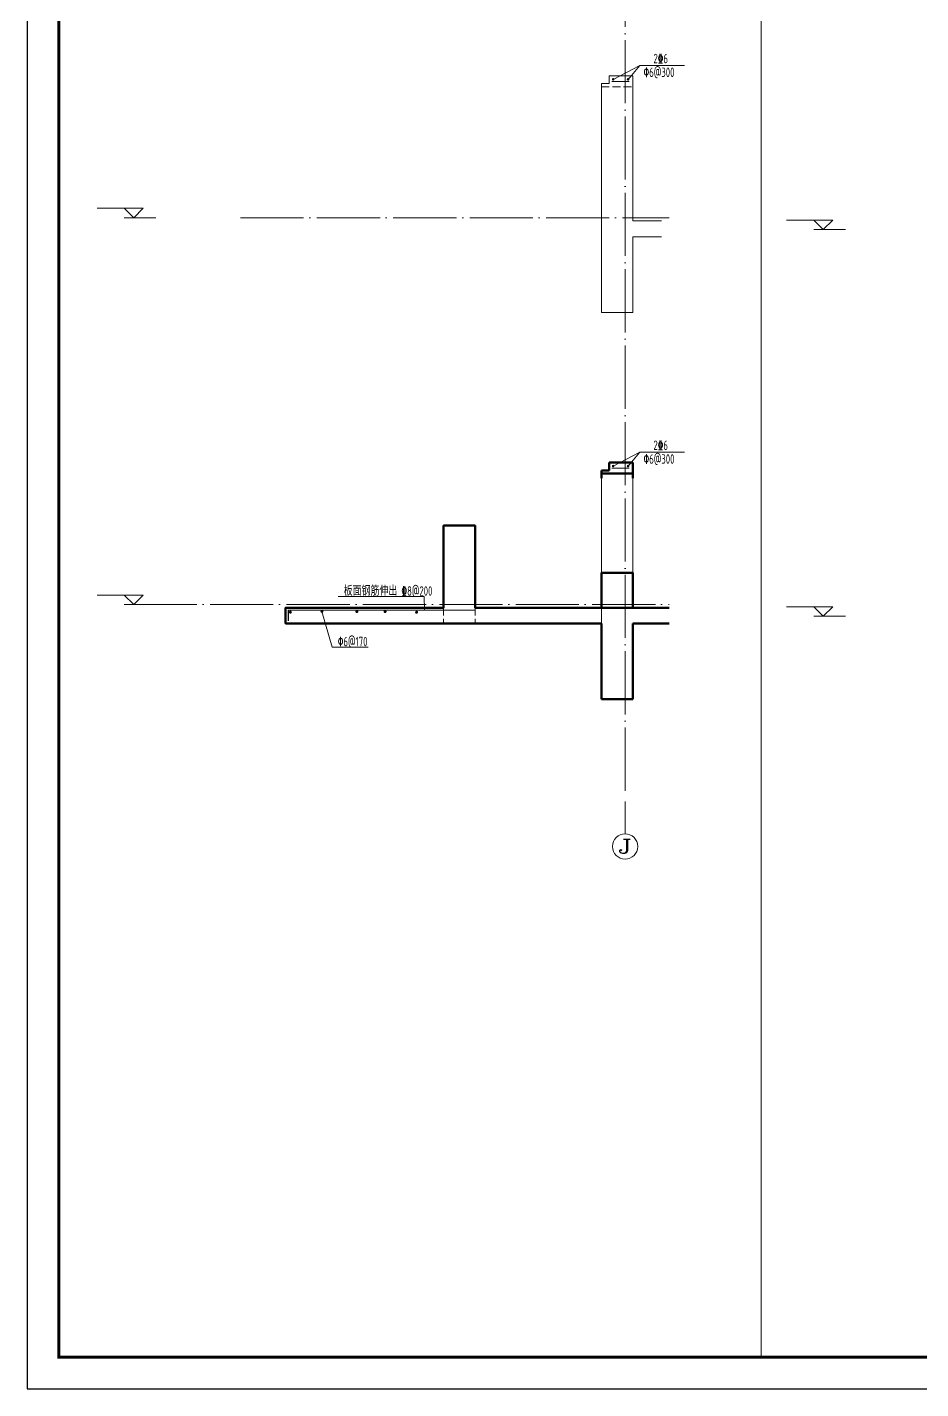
# Model space of a CAD drawing. Extents: x -129922 to 1190196, y -520662 to 139923.
# Drawn here: x 50947 to 56607, y -378202 to -369576 of the extents above; entities that cross this region are included whole.
import ezdxf
from ezdxf.enums import TextEntityAlignment as Align

# ---------------------------------------------------------------- set-up
doc = ezdxf.new("R2010")
doc.units = 0
doc.header["$LTSCALE"] = 1000
doc.header["$MEASUREMENT"] = 0
doc.linetypes.add('DASH', pattern=[0.35, 0.25, -0.1])
doc.linetypes.add('DOTE', pattern=[2.42, 2, -0.2, 0.02, -0.2])
for name, color, linetype, lineweight in [('A-大样-结构墙线', 140, 'Continuous', 50), ('S-墙柱-REIN', 1, 'Continuous', 20), ('S-大样-HATCH', 251, 'Continuous', 9), ('S-大样-REIN', 1, 'Continuous', 20), ('S-大样-实线', 2, 'Continuous', 20), ('S-大样-标高', 3, 'Continuous', 20), ('S-大样-虚线', 4, 'DASH', 20), ('S-板-BEAM', 4, 'DASH', 20), ('S-板-文字', 7, 'Continuous', 20), ('S-轴网-标注', 3, 'Continuous', 20), ('S-轴网-轴线', 1, 'DOTE', 9), ('S-通用-TEXT', 7, 'Continuous', 20)]:
    doc.layers.add(name, color=color, linetype=linetype, lineweight=lineweight)
doc.layers.add('Y-云图图框', color=7, linetype='Continuous')
doc.styles.add('_TCH_AXIS', font='COMPLEX.shx', dxfattribs={"bigfont": 'hztxt.shx'})
doc.styles.add('_YT_Name', font='', dxfattribs={"width": 0.8})
doc.styles.add('_YT_Sign_Text', font='ros.shx', dxfattribs={"width": 0.8, "bigfont": 'hztxt.shx'})
doc.styles.add('COMPLEX', font='COMPLEX')
doc.styles.get("Standard").update_dxf_attribs({"font": 'gbenor.shx', "bigfont": 'gbcbig.shx'})
doc.styles.add('TSSD_Rein', font='tssdeng.shx', dxfattribs={"width": 0.7, "bigfont": 'hztxt.shx'})
doc.styles.get('_YT_Name').set_extended_font_data('SimHei')

# ---------------------------------------------------------------- blocks, each defined once
blk = doc.blocks.new('ECMCTK_A1_竖_单行图名--0')
at = {"color": 4}
blk.add_lwpolyline([(0, 0), (594, 0), (594, 841), (0, 841)], close=True, dxfattribs=at)
at = {"const_width": 1}
blk.add_lwpolyline([(10, 10), (584, 10), (584, 816), (10, 816)], close=True, dxfattribs=at)
at = {"color": 80, "flags": 3}
for tag, height, p in [('YTHQINS', 3, (593.31, 817.5)), ('ECMCKEY', 3, (440.09, 590.57)), ('YTTQINS', 3.75, (595.35, 11.88)), ('YTFRAME', 3, (375.97, 4.92)), ('YTBARCODE_T1', 3, (493.74, 4.57))]:
    blk.add_attdef(tag, text='', height=height, dxfattribs=at).set_placement(p, align=Align.MIDDLE_CENTER)
for tag, height, style, width, p in [('证书编号', 4, '_YT_Sign_Text', 0.8, (461.87, 43.81)), ('审查批准号', 4, '_YT_Sign_Text', 0.8, (514.06, 43.81)), ('工程号', 4, '_YT_Sign_Text', 0.5, (557.08, 44.12)), ('设计单位', 6, '_YT_Name', 0.8, (376.75, 38.6)), ('建设单位', 4, '_YT_Sign_Text', 0.8, (487.96, 36.11)), ('阶段', 4, '_YT_Sign_Text', 0.8, (557.08, 35.81)), ('项目号', 4, '_YT_Sign_Text', 0.5, (575.08, 33.72)), ('项目名称', 4, '_YT_Sign_Text', 0.8, (487.96, 28.11)), ('专业', 4, '_YT_Sign_Text', 0.8, (557.08, 27.31)), ('图纸编号', 4, '_YT_Sign_Text', 0.5, (556.93, 19.36)), ('图纸名称', 4.5, '_YT_Name', 0.8, (488.39, 15.06)), ('版本号', 4, '_YT_Sign_Text', 0.8, (575.08, 13)), ('出图比例', 4.2, '_YT_Sign_Text', 0.8, (434.82, 11.78)), ('日期', 4, '_YT_Sign_Text', 0.5, (556.88, 12.13))]:
    blk.add_attdef(tag, text='', height=height, dxfattribs=dict(style=style, width=width)).set_placement(p, align=Align.CENTER)
at = {"style": '_YT_Sign_Text', "width": 0.8, "flags": 3}
for tag, p, height in [('[审定人]', (343.95, 27.81), 4.1), ('{审定人}', (358.87, 26.45), 6.24), ('[校对人]', (395.23, 27.82), 4.1), ('{校对人}', (411.35, 26.53), 6.24), ('[审核人]', (344.01, 19.76), 4.1), ('{审核人}', (359.98, 18.44), 6.24), ('[设计人]', (395.47, 20.21), 4.1), ('{设计人}', (411.48, 18.54), 6.24), ('{项目负责人}', (361.28, 10.72), 6.24), ('{专业负责人}', (411.58, 10.36), 6.24), ('[项目负责人]', (343.78, 12.01), 4.1), ('[专业负责人]', (395.74, 11.77), 4.1)]:
    blk.add_attdef(tag, p, '', height=height, dxfattribs=at)
at = {"color": 80, "flags": 3}
for tag, p in [('YTBZSIT', (10, 10)), ('EXT_TK_LEFT', (10, 10)), ('YTQRCODE', (304.56, 12.07))]:
    blk.add_attdef(tag, p, '', height=3, dxfattribs=at)
blk = doc.blocks.new('_AXISO')
blk.add_circle((0, 0), 0.5)
at = {"layer": 'S-板-文字', "style": 'COMPLEX', "width": 1.041667}
blk.add_attdef('A', text='', height=0.56, dxfattribs=at).set_placement((-0.25, -0.28), (0.25, -0.28), align=Align.FIT)
blk = doc.blocks.new('楼梯单')
at = {"layer": 'S-大样-REIN', "const_width": 8}
blk.add_lwpolyline([(733324.8, 727700.6), (733437.2, 727700.6)], dxfattribs=at)
for points in [[(733330.3, 727714.1, 1), (733338.3, 727714.1, 1)], [(733424.8, 727714.1, 1), (733432.8, 727714.1, 1)]]:
    blk.add_lwpolyline(points, format="xyb", close=True, dxfattribs=at)
at = {"layer": 'S-大样-实线', "ltscale": 0.5}
for p, q in [((733259.8, 726237), (733259.8, 727687)), ((733259.8, 727687), (733309.8, 727687)), ((733259.8, 727637), (733259.8, 727687)), ((733309.8, 727737), (733459.8, 727737)), ((733309.8, 727687), (733309.8, 727737)), ((733459.8, 726817), (733459.8, 727737)), ((733459.8, 727637), (733459.8, 727737)), ((733459.8, 726817), (733639.7, 726817)), ((733459.8, 726717), (733639.7, 726717)), ((733459.8, 726237), (733459.8, 726717)), ((733259.8, 726237), (733459.8, 726237))]:
    blk.add_line(p, q, dxfattribs=at)
at = {"layer": 'S-大样-虚线', "ltscale": 0.2}
blk.add_lwpolyline([(733259.8, 727667), (733459.8, 727667)], dxfattribs=at)
at = {"layer": 'S-通用-TEXT', "ltscale": 0.2}
blk.add_line((733786.4, 727802.3), (733503.5, 727802.3), dxfattribs=at)
at = {"layer": 'S-通用-TEXT'}
blk.add_lwpolyline([(733334.3, 727714.1), (733503.5, 727802.3), (733428.8, 727714.1)], dxfattribs=at)
at = {"layer": 'S-通用-TEXT', "style": 'TSSD_Rein', "width": 0.7}
for s, p in [('2\x846', (733589.3, 727816, 0)), ('\x826@300', (733526.8, 727728.8, 0))]:
    blk.add_text(s, height=60, dxfattribs=at).set_placement(p)

msp = doc.modelspace()

# ---------------------------------------------------------------- linework, layer by layer
at = {"layer": 'A-大样-结构墙线', "ltscale": 0.5}
for p, q in [((54634, -372333.3), (54784, -372333.3)), ((54634, -372383.3), (54634, -372333.3)), ((54784, -372433.3), (54784, -372333.3)), ((54584, -372433.3), (54584, -372383.3)), ((54584, -372383.3), (54634, -372383.3)), ((54584, -372403.3), (54784, -372403.3)), ((54584, -373253.3), (55013.8, -373253.3)), ((54584, -373833.3), (54584, -373353.3)), ((54784, -373833.3), (54784, -373353.3)), ((54784, -373353.3), (55013.8, -373353.3)), ((54584, -373833.3), (54784, -373833.3))]:
    msp.add_line(p, q, dxfattribs=at)
for points in [[(54584, -373253.3), (53784, -373253.3), (53784, -372733.3), (53584, -372733.3), (53584, -373253.3), (52584, -373253.3), (52584, -373353.3), (54584, -373353.3)], [(54584, -373253.3), (54584, -373033.3), (54784, -373033.3), (54784, -373253.3), (54584, -373253.3)]]:
    msp.add_lwpolyline(points, dxfattribs=at)
at = {"layer": 'S-墙柱-REIN', "const_width": 8}
msp.add_lwpolyline([(53784, -373269.3), (52600.3, -373269.3), (52600.3, -373338.5)], dxfattribs=at)
at = {"layer": 'S-墙柱-REIN', "const_width": 9.5}
for points in [[(52609.1, -373281.8, 1), (52618.6, -373281.8, 1)], [(52809.1, -373276.7, 1), (52818.6, -373276.7, 1)], [(53030.6, -373278.1, 1), (53040.1, -373278.1, 1)], [(53209, -373278.1, 1), (53218.5, -373278.1, 1)], [(53408.9, -373282.5, 1), (53418.4, -373282.5, 1)]]:
    msp.add_lwpolyline(points, format="xyb", close=True, dxfattribs=at)
at = {"layer": 'S-大样-HATCH', "ltscale": 0.5}
msp.add_line((55595, -361881.8), (55595, -378001.8), dxfattribs=at)
at = {"layer": 'S-大样-REIN', "const_width": 8}
msp.add_lwpolyline([(54648.9, -372369.7), (54761.4, -372369.7)], dxfattribs=at)
for points in [[(54654.5, -372356.2, 1), (54662.5, -372356.2, 1)], [(54749, -372356.2, 1), (54757, -372356.2, 1)]]:
    msp.add_lwpolyline(points, format="xyb", close=True, dxfattribs=at)
at = {"layer": 'S-大样-实线', "ltscale": 0.5}
for p, q in [((54634, -372333.3), (54784, -372333.3)), ((54634, -372383.3), (54634, -372333.3)), ((54784, -373253.3), (54784, -372333.3)), ((54784, -372433.3), (54784, -372333.3)), ((54584, -372433.3), (54584, -372383.3)), ((54584, -372383.3), (54634, -372383.3)), ((54584, -373833.3), (54584, -372383.3)), ((54784, -373253.3), (54963.8, -373253.3)), ((54784, -373833.3), (54784, -373353.3)), ((54784, -373353.3), (54963.8, -373353.3)), ((54584, -373833.3), (54784, -373833.3))]:
    msp.add_line(p, q, dxfattribs=at)
at = {"layer": 'S-大样-标高'}
for p, q in [((51681.7, -370723.3), (51389.5, -370723.3)), ((51621.7, -370783.3), (51561.7, -370723.3)), ((51621.7, -370783.3), (51681.7, -370723.3)), ((51761.7, -370783.3), (51561.7, -370783.3)), ((56049.7, -370798.2), (55757.4, -370798.2)), ((55989.7, -370858.2), (55929.7, -370798.2)), ((55989.7, -370858.2), (56049.7, -370798.2)), ((56129.7, -370858.2), (55929.7, -370858.2)), ((51681.7, -373173.3), (51389.5, -373173.3)), ((51621.7, -373233.3), (51561.7, -373173.3)), ((51761.7, -373233.3), (51561.7, -373233.3)), ((51621.7, -373233.3), (51681.7, -373173.3)), ((56049.7, -373248.2), (55757.4, -373248.2)), ((55989.7, -373308.2), (55929.7, -373248.2)), ((56129.7, -373308.2), (55929.7, -373308.2)), ((55989.7, -373308.2), (56049.7, -373248.2))]:
    msp.add_line(p, q, dxfattribs=at)
at = {"layer": 'S-大样-虚线', "ltscale": 0.2}
msp.add_lwpolyline([(54584, -372403.3), (54784, -372403.3)], dxfattribs=at)
at = {"layer": 'S-板-BEAM', "ltscale": 0.2}
for points in [[(53584, -373253.3), (53584, -373353.3)], [(53784, -373253.3), (53784, -373353.3)]]:
    msp.add_lwpolyline(points, dxfattribs=at)
at = {"layer": 'S-轴网-标注'}
msp.add_line((54734, -374480.9), (54734, -374686.1), dxfattribs=at)
at = {"layer": 'S-轴网-轴线', "ltscale": 0.2}
for p, q in [((54734, -374413.1), (54734, -362759.8)), ((52297.7, -370783.3), (55013.8, -370783.3)), ((51621.7, -373233.3), (55013.8, -373233.3))]:
    msp.add_line(p, q, dxfattribs=at)
at = {"layer": 'S-通用-TEXT', "ltscale": 0.2}
msp.add_line((55110.6, -372267.9), (54827.7, -372267.9), dxfattribs=at)
at = {"layer": 'S-通用-TEXT'}
for p, q in [((52917, -373183.6), (53461.6, -373183.6)), ((52879.5, -373503.8, 0), (53105.9, -373503.8, 0))]:
    msp.add_line(p, q, dxfattribs=at)
for points in [[(54658.5, -372356.2), (54827.7, -372267.9), (54753, -372356.2)], [(53461.6, -373183.6), (53463.5, -373269.3)]]:
    msp.add_lwpolyline(points, dxfattribs=at)
at = {"layer": 'S-通用-TEXT', "elevation": 0}
msp.add_lwpolyline([(52879.5, -373503.8), (52813.8, -373276.7)], dxfattribs=at)

# ---------------------------------------------------------------- block references
at = {"layer": 'S-大样-标高'}
msp.add_blockref('楼梯单', (-678675.8, -1097620.3), dxfattribs=at)
at = {"layer": 'S-轴网-标注'}
ref = msp.add_blockref('_AXISO', (54734, -374766.1), dxfattribs=dict(at, xscale=160, yscale=160, zscale=160))
ref.add_attrib('A', 'J', dxfattribs={"height": 90.5, "style": '_TCH_AXIS', "width": 1.909091}).set_placement((54688.7, -374811.4), (54779.2, -374811.4), align=Align.FIT)
at = {"layer": 'Y-云图图框', "xscale": 20, "yscale": 20, "zscale": 20}
msp.add_blockref('ECMCTK_A1_竖_单行图名--0', (50947.3, -378201.8), dxfattribs=at)

# ---------------------------------------------------------------- texts
at = {"layer": 'S-通用-TEXT', "style": 'TSSD_Rein', "width": 0.7}
for s, p in [('2\x846', (54913.5, -372254.3, 0)), ('\x826@300', (54851, -372341.5, 0)), ('板面钢筋伸出 \x848@200', (52951.7, -373177.7)), ('\x826@170', (52914.2, -373497.9))]:
    msp.add_text(s, height=60, dxfattribs=at).set_placement(p)

doc.saveas('drawing.dxf')
